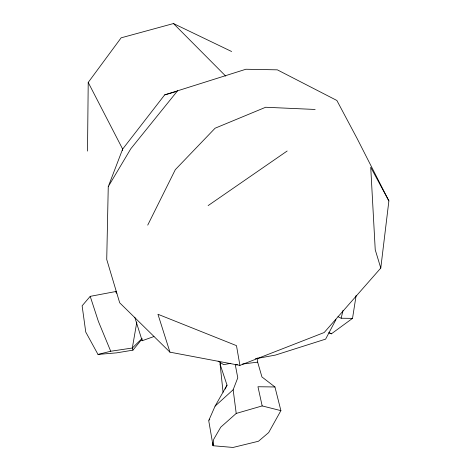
<?xml version="1.0" encoding="UTF-8"?>
<svg xmlns="http://www.w3.org/2000/svg" width="471" height="471" viewBox="0 0 471 471"><rect width="100%" height="100%" fill="white"/><g stroke="black" fill="none" stroke-linecap="round" stroke-linejoin="round"><path stroke-width="0.71" d="M220.169 362.258L220.14 364.424L227.034 385.154L215.082 406.132L208.718 420.627L213.057 445.737L233.057 447.45L258.461 441.25L268.658 432.596L280.893 410.635L274.94 386.968L261.935 376.941L257.661 362.146L257.69 357.878M87.512 151.085L88.218 82.437L121.135 37.827L173.469 23.55L231.632 51.516M108.253 186.64L106.729 259.468L119.693 302.794L169.954 352.161L239.916 365.39L324.189 332.52L380.78 268.07L388.881 200.911L357.212 138.704L336.871 100.476L277.337 69.838L245.886 69.249L164.673 94.883L122.654 149.083L108.253 186.64L130.82 148.742L177.673 90.668M122.484 150.543L122.654 149.083L88.218 82.437M328.64 332.785L331.372 333.833L352.526 318.367L356.141 295.341M136.826 322.058L132.316 348.016L132.928 350.153L116.596 352.861L97.992 354.422L85.757 332.067L82.119 305.803L90.208 296.353L115.377 291.602L116.655 291.802M220.528 362.281L220.14 364.424L223.066 392.284M352.526 318.367L341.181 318.237L342.988 310.495M215.082 406.132L233.151 389.758L237.773 377.819L235.323 364.943L237.484 364.672M225.085 389.075L227.034 385.154M147.729 225.126L175.312 169.672L215.094 128.212L265.662 107.258L315.146 109.46M335.982 319.562L325.614 339.132L275.441 355.075L255.288 358.796M209.071 420.144L209.789 419.178M132.928 350.153L142.136 338.896M141.954 338.62L132.316 348.016L110.72 351.248L97.992 354.422M280.893 410.635L262.17 405.92L236.218 413.438L220.752 427.168L213.699 439.325L213.057 445.737L212.792 442.84M208.123 205.603L287.157 151.008M134.765 317.213L142.165 340.733L153.935 336.541M164.673 94.883L176.666 91.462M230.819 363.318L223.625 364.648L218.132 361.11M242.53 364.042L257.661 362.146M274.94 386.968L257.961 386.738L262.17 405.92M337.99 316.665L341.181 318.237M329.459 332.744L331.372 333.833M173.469 23.55L225.721 76.125M115.377 291.602L116.837 293.256M388.881 200.911L370.73 167.258L375.234 249.789L380.78 268.07M110.72 351.248L98.404 321.457L90.208 296.353M169.954 352.161L157.95 314.263L236.483 345.643L239.916 365.39M141.871 339.503L142.165 340.733M233.151 389.758L236.218 413.438"/></g></svg>
